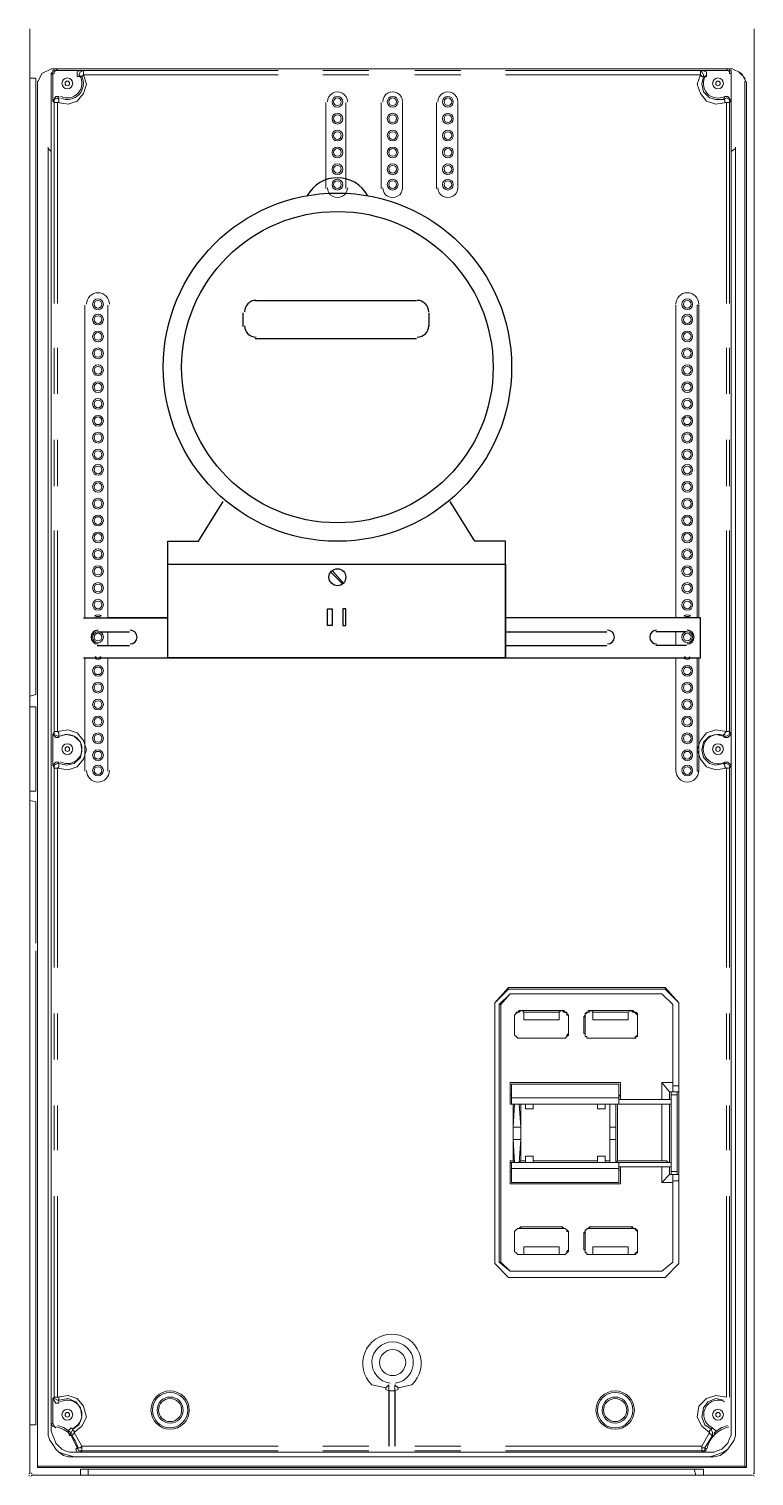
# Model space of a CAD drawing. Header units: millimetres. Extents: x -305 to 1353, y -289 to 1176.
# Drawn here: x -71.9 to -45.3, y 368.5 to 421.5 of the extents above; entities that cross this region are included whole.
import ezdxf

# ---------------------------------------------------------------- set-up
doc = ezdxf.new("R2010")
doc.units = ezdxf.units.MM
doc.header["$MEASUREMENT"] = 0
doc.layers.add('PDF_0', color=7, linetype='Continuous')

msp = doc.modelspace()

# ---------------------------------------------------------------- linework, layer by layer
at = {"layer": 'PDF_0', "lineweight": 18}
for points in [[(-71.834, 368.575), (-71.834, 421.475), (-71.834, 368.575)], [(-71.834, 421.475), (-71.834, 368.575)], [(-45.328, 368.575), (-45.328, 421.475), (-45.328, 368.575)], [(-45.328, 421.475), (-45.328, 368.575)], [(-71.834, 397.047), (-71.609, 397.103), (-71.609, 419.678), (-71.834, 419.678)], [(-46.17, 416.983), (-46.17, 419.847), (-46.17, 419.903), (-46.17, 419.959), (-46.226, 419.959), (-46.226, 420.015), (-46.283, 420.015), (-70.879, 420.015), (-70.935, 420.015), (-70.935, 419.959), (-70.992, 419.959), (-70.992, 419.903), (-71.048, 419.847), (-71.048, 416.983)], [(-70.767, 419.004), (-70.879, 419.004), (-70.992, 418.836), (-70.992, 419.79), (-70.992, 419.847), (-70.935, 419.847), (-70.935, 419.903), (-70.879, 419.959), (-70.823, 419.959), (-69.981, 419.959), (-70.093, 419.903), (-70.093, 419.734)], [(-46.226, 420.015), (-70.935, 420.015)], [(-71.553, 419.566), (-71.553, 368.856)], [(-71.553, 419.397), (-71.553, 368.8)], [(-71.553, 419.397), (-71.553, 419.397)], [(-45.665, 419.566), (-45.665, 368.856), (-45.609, 368.8), (-45.609, 419.397)], [(-60.996, 415.635), (-60.996, 418.78)], [(-60.266, 418.78), (-60.266, 415.635)], [(-58.974, 415.635), (-58.974, 418.78)], [(-58.188, 418.78), (-58.188, 415.635)], [(-56.952, 415.635), (-56.952, 418.78)], [(-56.166, 418.78), (-56.166, 415.635)], [(-71.16, 417.095), (-71.16, 417.151), (-71.16, 370.148), (-71.16, 369.979), (-71.104, 369.811), (-70.992, 369.642), (-70.879, 369.474), (-70.767, 369.361), (-70.599, 369.249), (-70.43, 369.193), (-70.205, 369.193), (-46.956, 369.193), (-46.788, 369.193), (-46.563, 369.249), (-46.395, 369.361), (-46.283, 369.474), (-46.17, 369.642), (-46.058, 369.811), (-46.002, 369.979), (-46.002, 370.148), (-46.002, 417.151), (-46.002, 417.095)], [(-71.048, 416.983), (-71.048, 416.983)], [(-69.812, 411.367), (-69.812, 411.367)], [(-68.97, 411.367), (-68.97, 411.367)], [(-48.192, 411.367), (-48.192, 411.367)], [(-47.406, 399.911), (-47.406, 411.367), (-47.349, 411.367), (-47.349, 399.911)], [(-47.406, 398.451), (-47.406, 394.295), (-47.349, 394.295), (-47.349, 398.451)], [(-71.834, 396.654), (-71.609, 396.654), (-71.609, 393.565), (-71.834, 393.565)], [(-70.767, 394.632), (-70.879, 394.632), (-70.992, 394.52), (-70.992, 395.643), (-70.879, 395.531), (-70.767, 395.531)], [(-71.834, 393.228), (-71.609, 393.172), (-71.609, 388.005)], [(-71.834, 370.372), (-71.609, 370.372), (-71.609, 387.725)], [(-54.313, 386.377), (-48.585, 386.377), (-48.585, 386.321), (-54.313, 386.321)], [(-48.585, 386.321), (-48.08, 385.815), (-48.585, 386.377)], [(-54.65, 385.759), (-54.257, 386.152), (-54.594, 385.759)], [(-54.594, 376.325), (-54.594, 385.759), (-54.65, 385.759), (-54.65, 376.325)], [(-54.257, 386.152), (-48.697, 386.152), (-54.257, 386.152)], [(-48.697, 386.152), (-48.304, 385.759), (-48.697, 386.152)], [(-48.304, 382.783), (-48.304, 385.759), (-48.304, 382.895), (-48.304, 382.839), (-48.304, 382.783), (-48.304, 382.727), (-48.304, 382.671), (-48.304, 382.614), (-48.304, 382.558), (-48.304, 382.614), (-48.304, 382.671), (-48.304, 382.727), (-48.304, 382.783), (-48.08, 382.783)], [(-48.136, 379.526), (-48.08, 379.526), (-48.08, 379.47), (-48.08, 379.413), (-48.08, 379.357), (-48.08, 379.301), (-48.08, 376.269), (-48.08, 385.815), (-48.08, 382.783), (-48.08, 382.727), (-48.08, 382.671), (-48.08, 382.614), (-48.08, 382.558), (-48.136, 382.558)], [(-52.46, 385.478), (-52.46, 385.198), (-53.751, 385.198), (-53.751, 385.478)], [(-52.123, 384.692), (-52.123, 385.31), (-52.123, 384.692)], [(-51.505, 385.31), (-51.505, 385.366), (-51.505, 385.422), (-51.449, 385.422), (-51.449, 385.478), (-51.393, 385.478), (-51.337, 385.478), (-51.337, 385.535), (-51.393, 385.535), (-51.393, 385.478), (-51.449, 385.478), (-51.505, 385.422), (-51.505, 385.366), (-51.561, 385.31), (-51.561, 384.692)], [(-51.505, 384.692), (-51.505, 385.31), (-51.561, 385.31)], [(-49.764, 384.524), (-49.82, 384.524), (-51.337, 384.524), (-49.764, 384.524), (-49.708, 384.524), (-49.652, 384.524), (-49.652, 384.58), (-49.596, 384.58), (-49.596, 384.636), (-49.596, 384.692), (-49.596, 385.31), (-49.596, 384.692), (-49.596, 384.636), (-49.652, 384.58), (-49.708, 384.524), (-49.764, 384.524), (-49.82, 384.524)], [(-49.933, 385.478), (-49.933, 385.198), (-51.224, 385.198), (-51.224, 385.478)], [(-49.82, 385.535), (-49.764, 385.478), (-49.708, 385.478), (-49.652, 385.422), (-49.596, 385.366), (-49.596, 385.31), (-49.596, 385.366), (-49.596, 385.422), (-49.652, 385.478), (-49.708, 385.478), (-49.764, 385.535)], [(-53.864, 384.524), (-52.347, 384.524), (-53.864, 384.524)], [(-54.257, 382.39), (-54.257, 382.895), (-50.214, 382.895), (-50.214, 382.39)], [(-50.27, 382.334), (-50.27, 382.839), (-54.201, 382.839), (-54.201, 382.334), (-54.201, 382.277), (-54.201, 382.221), (-54.201, 382.165), (-54.201, 382.109), (-54.257, 382.109), (-54.088, 382.109), (-53.92, 382.109), (-53.695, 382.109), (-53.414, 382.109), (-51.056, 382.109), (-50.775, 382.109), (-50.607, 382.109), (-50.382, 382.109), (-50.27, 382.109), (-50.27, 382.165), (-50.27, 382.221), (-50.27, 382.277), (-50.27, 382.334), (-54.201, 382.334)], [(-48.36, 382.109), (-50.27, 382.109), (-50.27, 382.277), (-50.214, 382.277), (-50.214, 382.39), (-50.27, 382.446), (-50.27, 382.502), (-50.27, 382.839), (-54.201, 382.839), (-54.201, 382.502), (-54.201, 382.446), (-54.257, 382.446), (-54.257, 382.39), (-54.257, 382.109), (-54.145, 382.109), (-54.088, 382.109), (-54.145, 381.267), (-54.145, 381.21), (-54.145, 381.154), (-54.145, 381.098), (-54.145, 381.042), (-54.145, 380.986), (-54.145, 380.93), (-54.145, 380.874), (-54.145, 380.817), (-54.088, 379.975), (-54.145, 380.031), (-54.145, 382.109)], [(-48.36, 382.558), (-48.136, 382.558), (-48.136, 382.446), (-48.36, 382.446), (-48.36, 382.558), (-48.416, 382.558), (-48.416, 382.277), (-48.36, 382.277), (-48.36, 382.109), (-48.416, 382.109), (-48.416, 379.975), (-48.36, 379.975), (-48.36, 379.807), (-50.27, 379.807), (-50.27, 379.975), (-48.36, 379.975)], [(-48.08, 382.558), (-48.304, 382.558), (-48.416, 382.558), (-48.697, 382.895), (-48.697, 382.277)], [(-48.697, 382.895), (-48.304, 382.895)], [(-53.695, 381.941), (-53.695, 382.109), (-53.864, 382.109), (-53.92, 382.109), (-53.864, 381.267), (-54.145, 381.267)], [(-53.864, 380.031), (-53.864, 382.109)], [(-53.695, 382.109), (-53.695, 381.941), (-53.414, 381.941), (-53.414, 382.109)], [(-53.414, 381.941), (-53.414, 382.109), (-51.056, 382.109)], [(-51.056, 381.941), (-51.056, 382.109), (-51.056, 381.941), (-50.775, 381.941)], [(-50.775, 381.941), (-50.775, 382.109), (-50.775, 381.941)], [(-50.607, 380.031), (-50.607, 382.109), (-50.775, 382.109)], [(-48.416, 382.109), (-48.473, 382.109), (-48.529, 382.109), (-48.585, 382.109), (-48.641, 382.109), (-48.697, 382.109), (-50.326, 382.109), (-50.382, 382.109), (-50.382, 381.267), (-50.607, 381.267)], [(-50.607, 380.817), (-50.607, 380.874), (-50.607, 380.93), (-50.607, 380.986), (-50.607, 381.042), (-50.607, 381.098), (-50.607, 381.154), (-50.607, 381.21), (-50.607, 381.267), (-50.607, 382.109)], [(-50.326, 382.109), (-50.326, 380.031)], [(-50.27, 382.277), (-48.36, 382.277)], [(-50.214, 382.277), (-48.697, 382.277), (-48.641, 382.277), (-48.585, 382.277), (-48.529, 382.277), (-48.473, 382.277), (-48.416, 382.277)], [(-48.697, 380.031), (-48.697, 382.109)], [(-48.416, 379.807), (-48.416, 379.526), (-48.36, 379.526), (-48.36, 379.638), (-48.36, 382.446)], [(-48.36, 379.638), (-48.136, 379.638), (-48.136, 382.446)], [(-53.864, 381.267), (-53.864, 381.21), (-53.864, 381.154), (-53.864, 381.098), (-53.864, 381.042), (-53.864, 380.986), (-53.864, 380.93), (-53.864, 380.874), (-53.864, 380.817)], [(-50.382, 381.267), (-50.382, 381.21), (-50.382, 381.154), (-50.382, 381.098), (-50.382, 381.042), (-50.382, 380.986), (-50.382, 380.93), (-50.382, 380.874), (-50.382, 380.817)], [(-54.145, 380.817), (-53.864, 380.817), (-53.92, 379.975), (-53.864, 380.031), (-53.695, 380.031), (-53.695, 379.975), (-53.695, 380.2), (-53.414, 380.2), (-53.414, 379.975), (-53.414, 380.031), (-51.056, 380.031), (-51.056, 379.975), (-51.056, 380.2), (-50.775, 380.2), (-50.775, 379.975), (-50.775, 380.031), (-50.607, 380.031), (-50.607, 379.975), (-50.607, 380.817), (-50.382, 380.817), (-50.382, 379.975), (-50.326, 380.031), (-48.697, 380.031), (-48.641, 380.031), (-48.585, 380.031), (-48.529, 380.031), (-48.473, 379.975), (-48.416, 379.975)], [(-54.201, 379.75), (-54.201, 379.245), (-54.201, 379.638), (-54.257, 379.638), (-54.257, 379.694), (-54.257, 380.031), (-54.257, 379.975)], [(-54.257, 380.031), (-54.145, 380.031)], [(-53.695, 380.031), (-53.695, 380.2)], [(-53.414, 380.2), (-53.414, 380.031)], [(-51.056, 380.031), (-51.056, 380.2)], [(-50.775, 380.2), (-50.775, 380.031)], [(-50.214, 379.694), (-50.214, 379.189), (-54.257, 379.189), (-54.257, 379.694)], [(-50.27, 379.75), (-50.27, 379.245), (-50.27, 379.638), (-50.27, 379.694), (-50.214, 379.694), (-50.214, 379.807)], [(-48.697, 379.245), (-48.697, 379.807)], [(-48.304, 379.245), (-48.697, 379.245), (-48.416, 379.526), (-48.304, 379.526), (-48.08, 379.526)], [(-48.136, 379.638), (-48.136, 379.526), (-48.36, 379.526)], [(-48.08, 379.301), (-48.304, 379.301), (-48.304, 379.357), (-48.304, 379.413), (-48.304, 379.47), (-48.304, 379.526), (-48.304, 379.47), (-48.304, 379.413), (-48.304, 379.357), (-48.304, 379.301), (-48.304, 379.245), (-48.304, 376.325), (-48.304, 379.301)], [(-50.27, 379.245), (-54.201, 379.245), (-50.27, 379.245)], [(-52.347, 377.56), (-52.291, 377.56), (-52.235, 377.56), (-52.179, 377.504), (-52.179, 377.448), (-52.123, 377.448), (-52.123, 377.392), (-52.123, 376.774), (-52.179, 376.718), (-52.179, 376.662), (-52.235, 376.606), (-52.291, 376.606), (-52.347, 376.606), (-52.404, 376.606), (-52.46, 376.606), (-53.751, 376.606), (-53.808, 376.606), (-53.864, 376.606), (-53.92, 376.606), (-53.976, 376.606), (-54.032, 376.662), (-54.088, 376.718), (-54.088, 376.774), (-54.088, 376.718), (-54.032, 376.662), (-53.976, 376.606), (-53.92, 376.606), (-53.864, 376.606), (-52.347, 376.606), (-52.291, 376.606), (-52.235, 376.606), (-52.179, 376.662), (-52.123, 376.718), (-52.123, 376.774), (-52.123, 377.392), (-52.123, 377.448), (-52.179, 377.504), (-52.235, 377.56), (-52.291, 377.56), (-52.347, 377.616), (-53.864, 377.616)], [(-54.088, 376.774), (-54.088, 377.392), (-54.088, 376.774)], [(-53.864, 377.56), (-52.347, 377.56), (-52.347, 377.616)], [(-51.561, 377.392), (-51.505, 377.448), (-51.505, 377.504), (-51.449, 377.504), (-51.449, 377.56), (-51.393, 377.56), (-51.337, 377.616)], [(-51.505, 377.392), (-51.505, 377.448), (-51.505, 377.504), (-51.449, 377.504), (-51.449, 377.56), (-51.393, 377.56), (-51.337, 377.56)], [(-49.82, 377.56), (-49.764, 377.56), (-49.708, 377.56), (-49.652, 377.504), (-49.596, 377.448), (-49.596, 377.392), (-49.596, 377.448), (-49.596, 377.504), (-49.652, 377.504), (-49.652, 377.56), (-49.708, 377.56), (-49.764, 377.56), (-49.764, 377.616)], [(-49.596, 377.392), (-49.596, 376.774), (-49.596, 377.392)], [(-53.751, 376.606), (-53.751, 376.886), (-52.46, 376.886), (-52.46, 376.606)], [(-51.505, 376.774), (-51.505, 376.718), (-51.505, 376.662), (-51.449, 376.662), (-51.449, 376.606), (-51.393, 376.606), (-51.337, 376.606), (-51.393, 376.606), (-51.449, 376.606), (-51.449, 376.662), (-51.505, 376.662), (-51.505, 376.718), (-51.505, 376.774), (-51.561, 376.774)], [(-51.224, 376.606), (-51.224, 376.886), (-49.933, 376.886), (-49.933, 376.606)], [(-54.313, 375.763), (-54.818, 376.269), (-54.313, 375.763)], [(-49.82, 376.606), (-49.933, 376.606), (-51.224, 376.606), (-51.28, 376.606), (-51.337, 376.606), (-49.764, 376.606)], [(-48.304, 376.325), (-48.697, 375.988), (-48.304, 376.325)], [(-48.08, 376.269), (-48.585, 375.763), (-48.08, 376.269)], [(-54.313, 375.763), (-48.585, 375.763), (-54.313, 375.763)], [(-54.257, 375.988), (-48.697, 375.988), (-54.257, 375.988)], [(-58.806, 371.72), (-59.311, 371.832)], [(-58.806, 371.72), (-58.806, 371.72)], [(-58.356, 371.72), (-57.851, 371.832)], [(-70.149, 369.474), (-70.093, 369.361), (-69.981, 369.361), (-70.205, 369.361), (-70.374, 369.361), (-70.542, 369.417), (-70.655, 369.474), (-70.767, 369.586), (-70.879, 369.698), (-70.935, 369.867), (-70.992, 369.979), (-71.048, 370.148), (-71.048, 370.372), (-70.992, 370.316), (-70.879, 370.26), (-70.935, 370.316), (-70.992, 370.428), (-70.992, 371.327), (-70.879, 371.158), (-70.767, 371.158)], [(-71.16, 370.148), (-71.16, 370.148)], [(-70.318, 370.26), (-70.43, 370.148), (-70.374, 369.979)], [(-46.17, 370.148), (-46.17, 369.979), (-46.226, 369.867), (-46.283, 369.698), (-46.395, 369.586), (-46.507, 369.474), (-46.676, 369.417), (-46.788, 369.361), (-46.956, 369.361), (-47.181, 369.361), (-47.125, 369.361), (-47.069, 369.474)], [(-45.665, 368.856), (-71.553, 368.856), (-71.553, 368.8), (-45.609, 368.8)], [(-70.205, 369.193), (-70.205, 369.193)], [(-46.956, 369.193), (-46.956, 369.193)], [(-45.384, 368.519), (-71.778, 368.519)], [(-47.181, 368.519), (-47.181, 368.744), (-47.518, 368.744), (-69.7, 368.744), (-69.981, 368.744), (-69.981, 368.519)]]:
    msp.add_lwpolyline(points, dxfattribs=at)
for points in [[(-71.834, 368.575), (-71.834, 421.475)], [(-71.553, 419.397), (-71.553, 419.51), (-71.497, 419.622), (-71.441, 419.734), (-71.385, 419.847), (-71.272, 419.903), (-71.16, 419.959), (-71.048, 420.015), (-70.935, 420.015), (-71.048, 420.015), (-71.16, 419.959), (-71.272, 419.903), (-71.385, 419.847), (-71.441, 419.734), (-71.497, 419.622), (-71.553, 419.51)], [(-46.226, 420.015), (-46.114, 420.015), (-46.002, 419.959), (-45.889, 419.903), (-45.833, 419.847), (-45.777, 419.79), (-45.665, 419.678), (-45.665, 419.622), (-45.609, 419.51), (-45.609, 419.397), (-45.609, 419.51), (-45.665, 419.622), (-45.721, 419.734), (-45.777, 419.847), (-45.889, 419.903), (-46.002, 419.959), (-46.114, 420.015)], [(-70.205, 369.193), (-46.956, 369.193), (-46.788, 369.249), (-46.619, 369.305), (-46.451, 369.361), (-46.283, 369.474), (-46.17, 369.642), (-46.058, 369.811), (-46.002, 369.979), (-46.002, 370.148), (-46.002, 417.095), (-46.17, 416.983), (-46.17, 370.148), (-46.17, 369.979), (-46.226, 369.867), (-46.283, 369.698), (-46.395, 369.586), (-46.507, 369.474), (-46.676, 369.417), (-46.788, 369.361), (-46.956, 369.361), (-70.205, 369.361), (-70.374, 369.361), (-70.542, 369.417), (-70.655, 369.474), (-70.767, 369.586), (-70.879, 369.698), (-70.935, 369.867), (-70.992, 369.979), (-71.048, 370.148), (-71.048, 416.983), (-71.16, 417.095), (-71.16, 370.148), (-71.16, 369.979), (-71.104, 369.811), (-70.992, 369.642), (-70.879, 369.474), (-70.767, 369.361), (-70.599, 369.305), (-70.374, 369.249)], [(-69.812, 411.367), (-69.812, 399.911)], [(-68.97, 399.911), (-68.97, 411.367)], [(-48.192, 411.367), (-48.192, 399.911)], [(-68.97, 398.9), (-68.97, 399.405)], [(-48.192, 399.405), (-48.192, 398.9)], [(-69.812, 398.451), (-69.812, 394.295)], [(-68.97, 394.295), (-68.97, 398.451)], [(-48.192, 394.295), (-48.192, 398.451)], [(-54.818, 376.269), (-54.818, 385.815), (-54.313, 386.377), (-54.313, 386.321), (-54.818, 385.815)], [(-53.864, 385.535), (-53.92, 385.478), (-53.976, 385.478), (-54.032, 385.422), (-54.088, 385.366), (-54.088, 385.31), (-54.088, 385.366), (-54.032, 385.422), (-54.032, 385.478), (-53.976, 385.478), (-53.92, 385.535)], [(-54.088, 384.692), (-54.088, 385.31), (-54.088, 384.692), (-54.088, 384.636), (-54.032, 384.58), (-53.976, 384.524), (-53.92, 384.524), (-53.864, 384.524), (-53.92, 384.524), (-53.976, 384.524), (-54.032, 384.58), (-54.088, 384.636)], [(-52.347, 385.535), (-53.864, 385.535), (-53.808, 385.535), (-53.751, 385.478), (-52.46, 385.478), (-52.404, 385.535)], [(-52.123, 385.31), (-52.123, 385.366), (-52.179, 385.366), (-52.179, 385.422), (-52.235, 385.478), (-52.291, 385.478), (-52.347, 385.535), (-52.291, 385.535), (-52.235, 385.478), (-52.179, 385.478), (-52.179, 385.422), (-52.123, 385.366)], [(-49.764, 385.535), (-51.337, 385.535), (-51.28, 385.535), (-51.224, 385.478), (-49.933, 385.478), (-49.82, 385.535)], [(-52.347, 384.524), (-52.291, 384.524), (-52.235, 384.524), (-52.179, 384.58), (-52.179, 384.636), (-52.123, 384.692), (-52.123, 384.636), (-52.179, 384.58), (-52.235, 384.524), (-52.291, 384.524)], [(-51.561, 384.692), (-51.505, 384.692), (-51.505, 384.636), (-51.505, 384.58), (-51.449, 384.58), (-51.449, 384.524), (-51.393, 384.524), (-51.337, 384.524), (-51.393, 384.524), (-51.449, 384.524), (-51.449, 384.58), (-51.505, 384.58), (-51.505, 384.636), (-51.505, 384.692)], [(-53.414, 379.975), (-53.695, 379.975), (-53.92, 379.975), (-54.088, 379.975), (-54.257, 379.975), (-54.201, 379.975), (-54.201, 379.919), (-54.201, 379.863), (-54.201, 379.807), (-54.201, 379.75), (-50.27, 379.75), (-50.27, 379.807), (-50.27, 379.863), (-50.27, 379.919), (-50.27, 379.975), (-50.382, 379.975), (-50.607, 379.975), (-50.775, 379.975), (-51.056, 379.975)], [(-53.864, 377.56), (-53.92, 377.56), (-53.976, 377.56), (-54.032, 377.504), (-54.088, 377.448), (-54.088, 377.392), (-54.088, 377.448), (-54.032, 377.504), (-53.976, 377.56), (-53.92, 377.56), (-53.864, 377.616)], [(-51.505, 376.774), (-51.505, 377.392), (-51.561, 377.392), (-51.561, 376.774)], [(-49.764, 377.616), (-51.337, 377.616), (-51.337, 377.56), (-49.82, 377.56)], [(-49.764, 376.606), (-49.82, 376.606), (-49.764, 376.606), (-49.708, 376.606), (-49.652, 376.662), (-49.596, 376.718), (-49.596, 376.774), (-49.596, 376.718), (-49.596, 376.662), (-49.652, 376.662), (-49.652, 376.606), (-49.708, 376.606)], [(-54.257, 375.988), (-54.594, 376.325), (-54.65, 376.325)], [(-58.806, 371.664), (-58.693, 371.608), (-58.469, 371.608), (-58.356, 371.664), (-58.356, 371.72), (-58.469, 371.832), (-58.469, 371.608), (-58.693, 371.608), (-58.693, 371.832), (-58.806, 371.72)], [(-71.778, 368.519), (-45.384, 368.519)], [(-45.384, 368.519), (-71.778, 368.519)], [(-69.981, 368.519), (-69.981, 368.744), (-69.7, 368.744), (-47.518, 368.744), (-47.181, 368.744), (-47.181, 368.519), (-47.181, 368.744), (-47.518, 368.744), (-69.7, 368.744), (-69.981, 368.744)]]:
    msp.add_lwpolyline(points, close=True, dxfattribs=at)
at = {"layer": 'PDF_0', "lineweight": 0}
for points in [[(-70.992, 419.79), (-71.048, 419.847)], [(-70.879, 420.015), (-70.823, 419.959)], [(-69.981, 419.734), (-69.925, 419.734), (-69.869, 419.79), (-69.756, 419.453), (-69.869, 419.117), (-70.093, 418.836), (-70.43, 418.723), (-70.823, 418.78), (-70.767, 418.78), (-70.767, 418.836), (-70.767, 418.892)], [(-62.737, 419.79), (-69.869, 419.79), (-69.869, 419.959), (-69.981, 419.903), (-70.037, 419.79), (-69.981, 419.734), (-70.093, 419.734)], [(-69.981, 419.959), (-69.869, 419.959), (-62.737, 419.959)], [(-61.108, 419.959), (-59.423, 419.959)], [(-59.423, 419.79), (-61.108, 419.79)], [(-57.739, 419.959), (-56.054, 419.959)], [(-56.054, 419.79), (-57.739, 419.79)], [(-54.425, 419.959), (-47.293, 419.959), (-47.237, 419.959)], [(-47.069, 419.734), (-47.181, 419.734), (-47.237, 419.453), (-47.181, 419.173), (-46.956, 418.948), (-46.732, 418.892), (-46.451, 418.892), (-46.395, 418.892), (-46.395, 418.836), (-46.395, 418.78), (-46.339, 418.78), (-46.732, 418.723), (-47.069, 418.836), (-47.293, 419.117), (-47.406, 419.453), (-47.293, 419.79), (-54.425, 419.79)], [(-46.339, 419.959), (-46.283, 420.015)], [(-46.17, 419.847), (-46.17, 419.79)], [(-70.935, 411.423), (-70.935, 418.78), (-70.992, 418.836)], [(-70.767, 419.004), (-70.767, 418.892), (-70.823, 418.948), (-70.935, 418.892), (-70.935, 418.78), (-70.823, 418.78), (-70.823, 411.423)], [(-46.339, 411.423), (-46.339, 418.78), (-46.226, 418.78), (-46.226, 418.892), (-46.339, 418.948), (-46.451, 418.892), (-46.395, 419.004)], [(-46.17, 418.836), (-46.226, 418.78), (-46.226, 411.423)], [(-70.935, 408.11), (-70.935, 409.794)], [(-70.823, 409.794), (-70.823, 408.11)], [(-46.339, 408.11), (-46.339, 409.794)], [(-46.226, 409.794), (-46.226, 408.11)], [(-70.935, 404.74), (-70.935, 406.425)], [(-70.823, 406.425), (-70.823, 404.74)], [(-46.339, 404.74), (-46.339, 406.425)], [(-46.226, 406.425), (-46.226, 404.74)], [(-70.992, 395.643), (-70.935, 395.755), (-70.935, 403.112)], [(-70.823, 403.112), (-70.823, 395.755), (-70.767, 395.699), (-70.767, 395.643), (-70.767, 395.587), (-70.823, 395.587), (-70.935, 395.643), (-70.935, 395.755), (-70.823, 395.755), (-70.43, 395.811), (-70.093, 395.699), (-69.869, 395.418), (-69.756, 395.081), (-69.869, 394.744), (-70.093, 394.464), (-70.43, 394.351), (-70.823, 394.407), (-70.767, 394.464), (-70.767, 394.52), (-70.767, 394.576), (-70.486, 394.52), (-70.205, 394.576), (-69.981, 394.8), (-69.925, 395.081), (-69.981, 395.362), (-70.205, 395.587), (-70.486, 395.643), (-70.767, 395.587), (-70.767, 395.531)], [(-46.339, 387.107), (-46.339, 394.407), (-46.226, 394.407), (-46.226, 394.52), (-46.339, 394.576), (-46.451, 394.576), (-46.395, 394.52), (-46.395, 394.464), (-46.339, 394.407), (-46.732, 394.351), (-47.069, 394.464), (-47.293, 394.744), (-47.406, 395.081), (-47.293, 395.418), (-47.069, 395.699), (-46.732, 395.811), (-46.339, 395.755), (-46.395, 395.699), (-46.395, 395.643), (-46.451, 395.643), (-46.451, 395.587), (-46.339, 395.587), (-46.226, 395.643), (-46.226, 395.755), (-46.339, 395.755), (-46.339, 403.112)], [(-46.226, 403.112), (-46.226, 395.755), (-46.17, 395.643)], [(-46.395, 395.531), (-46.451, 395.587), (-46.732, 395.643), (-46.956, 395.587), (-47.181, 395.362), (-47.237, 395.081), (-47.181, 394.8), (-46.956, 394.576), (-46.732, 394.52), (-46.451, 394.576), (-46.395, 394.632)], [(-70.935, 387.107), (-70.935, 394.407), (-70.992, 394.52)], [(-70.767, 394.632), (-70.767, 394.576), (-70.823, 394.576), (-70.935, 394.52), (-70.935, 394.407), (-70.823, 394.407), (-70.823, 387.107)], [(-46.17, 394.52), (-46.226, 394.407), (-46.226, 387.107)], [(-70.935, 383.738), (-70.935, 385.422)], [(-70.823, 385.422), (-70.823, 383.738)], [(-46.339, 383.738), (-46.339, 385.422)], [(-46.226, 385.422), (-46.226, 383.738)], [(-70.935, 380.424), (-70.935, 382.053)], [(-70.823, 382.053), (-70.823, 380.424)], [(-46.339, 380.424), (-46.339, 382.053)], [(-46.226, 382.053), (-46.226, 380.424)], [(-70.992, 371.327), (-70.935, 371.383), (-70.935, 378.74)], [(-70.823, 378.74), (-70.823, 371.383), (-70.935, 371.383), (-70.935, 371.327), (-70.823, 371.271), (-70.767, 371.271), (-70.767, 371.158)], [(-54.425, 369.586), (-47.237, 369.586), (-47.237, 369.417), (-47.125, 369.417), (-47.125, 369.53), (-47.181, 369.53), (-47.237, 369.53), (-47.237, 369.586), (-46.956, 370.091), (-46.956, 370.148), (-46.9, 370.204), (-46.844, 370.091), (-46.844, 369.979), (-46.9, 369.979), (-46.9, 370.035), (-46.956, 370.035), (-46.956, 370.091), (-47.237, 370.316), (-47.406, 370.653), (-47.349, 371.046), (-47.069, 371.327), (-46.732, 371.439), (-46.339, 371.383), (-46.339, 378.74)], [(-46.226, 378.74), (-46.226, 371.383)], [(-70.318, 370.26), (-70.262, 370.204), (-70.037, 370.372), (-69.925, 370.653), (-69.981, 370.99), (-70.149, 371.214), (-70.43, 371.327), (-70.767, 371.271), (-70.767, 371.327), (-70.767, 371.383), (-70.823, 371.383), (-70.43, 371.439), (-70.093, 371.327), (-69.869, 371.046), (-69.756, 370.653), (-69.925, 370.316), (-70.205, 370.091), (-70.205, 370.148), (-70.262, 370.148), (-70.262, 370.204), (-70.318, 370.091), (-70.318, 369.979), (-70.262, 369.979), (-70.262, 370.035), (-70.205, 370.035), (-70.205, 370.091), (-69.925, 369.586), (-62.737, 369.586)], [(-46.451, 371.271), (-46.732, 371.327), (-47.013, 371.214), (-47.181, 370.99), (-47.237, 370.653), (-47.125, 370.372), (-46.9, 370.204), (-46.844, 370.26)], [(-71.048, 370.372), (-70.992, 370.428)], [(-71.048, 370.148), (-71.048, 370.148)], [(-70.879, 370.26), (-70.879, 370.26)], [(-70.149, 369.474), (-70.093, 369.53), (-70.037, 369.417), (-69.925, 369.417), (-69.925, 369.586), (-69.981, 369.53), (-70.037, 369.53), (-70.093, 369.53), (-70.318, 369.979), (-70.374, 369.979)], [(-46.788, 369.979), (-46.844, 369.979), (-47.125, 369.53), (-47.069, 369.474)], [(-70.205, 369.361), (-70.205, 369.361)], [(-69.981, 369.361), (-69.925, 369.417), (-62.737, 369.417)], [(-61.108, 369.586), (-59.423, 369.586)], [(-59.423, 369.417), (-61.108, 369.417)], [(-57.739, 369.586), (-56.054, 369.586)], [(-56.054, 369.417), (-57.739, 369.417)], [(-54.425, 369.417), (-47.237, 369.417), (-47.181, 369.361)], [(-46.956, 369.361), (-46.956, 369.361)], [(-69.7, 368.744), (-69.7, 368.519)], [(-47.462, 368.519), (-47.518, 368.744)]]:
    msp.add_lwpolyline(points, dxfattribs=at)
for points in [[(-47.293, 419.959), (-47.293, 419.79), (-47.237, 419.734), (-47.181, 419.734), (-47.181, 419.79), (-47.237, 419.903)], [(-69.7, 368.519), (-69.7, 368.744)], [(-47.518, 368.744), (-47.462, 368.519)]]:
    msp.add_lwpolyline(points, close=True, dxfattribs=at)
at = {"layer": 'PDF_0', "lineweight": 18}
for points in [[(-47.069, 419.734), (-47.069, 419.903), (-47.237, 419.959), (-46.339, 419.959), (-46.283, 419.959), (-46.226, 419.903), (-46.226, 419.847), (-46.17, 419.847), (-46.17, 419.79), (-46.17, 418.836), (-46.283, 419.004), (-46.395, 419.004, -0.775511), (-47.095, 419.772)], [(-46.395, 395.531), (-46.283, 395.531), (-46.17, 395.643), (-46.17, 394.52), (-46.283, 394.632), (-46.395, 394.632, -1.671606), (-46.395, 395.579)], [(-46.395, 371.207, 1.055362), (-46.844, 370.26), (-46.732, 370.148), (-46.788, 369.979)]]:
    msp.add_lwpolyline(points, format="xyb", dxfattribs=at)
for points in [[(-68.914, 411.395, 0.999967), (-69.756, 411.395, -0.999967)], [(-47.349, 411.395, 0.999967), (-48.192, 411.395, -0.999967)], [(-69.756, 394.323, 0.999977), (-68.914, 394.323, -0.999977)], [(-48.192, 394.323, 0.999977), (-47.349, 394.323, -0.999977)]]:
    msp.add_lwpolyline(points, format="xyb", close=True, dxfattribs=at)
at = {"layer": 'PDF_0', "lineweight": 25}
for points in [[(-63.579, 411.535), (-57.682, 411.535)], [(-64.028, 410.581), (-64.028, 411.086)], [(-57.233, 411.086), (-57.233, 410.581)], [(-57.682, 410.131), (-63.579, 410.131)], [(-66.78, 398.451), (-66.78, 402.719), (-65.657, 402.719), (-64.758, 404.179)], [(-54.425, 398.451), (-54.425, 402.719), (-55.548, 402.719), (-56.447, 404.179)], [(-60.771, 401.652), (-60.378, 401.202)], [(-60.827, 401.596), (-60.378, 401.146)], [(-69.869, 398.451), (-47.293, 398.451), (-47.293, 399.911), (-54.425, 399.911)], [(-69.869, 399.911), (-66.78, 399.911), (-68.97, 399.911)], [(-69.363, 399.405), (-68.184, 399.405)], [(-54.425, 399.405), (-50.719, 399.405)], [(-47.799, 399.405), (-48.922, 399.405)], [(-69.363, 398.9), (-68.184, 398.9)], [(-54.425, 398.9), (-50.719, 398.9)], [(-47.799, 398.9), (-48.922, 398.9)], [(-58.693, 371.608), (-58.693, 369.586)], [(-58.469, 371.608), (-58.469, 369.586)]]:
    msp.add_lwpolyline(points, dxfattribs=at)
for points in [[(-66.78, 401.876), (-54.425, 401.876), (-54.425, 398.451), (-66.78, 398.451)], [(-60.94, 400.248), (-60.771, 400.248), (-60.771, 399.63), (-60.94, 399.63)], [(-60.266, 400.248), (-60.378, 400.248), (-60.378, 399.63), (-60.266, 399.63)]]:
    msp.add_lwpolyline(points, close=True, dxfattribs=at)
for points in [[(-69.335, 399.462, 0.414167), (-69.588, 399.209, 0.414167), (-69.335, 398.956)], [(-68.156, 398.956, 0.414167), (-67.903, 399.209, 0.414167), (-68.156, 399.462)], [(-50.691, 398.956, 0.414167), (-50.438, 399.209, 0.414167), (-50.691, 399.462)], [(-48.894, 399.462, 0.414167), (-49.147, 399.209, 0.414167), (-48.894, 398.956)], [(-47.771, 398.956, 0.414167), (-47.518, 399.209, 0.414167), (-47.771, 399.462)]]:
    msp.add_lwpolyline(points, format="xyb", dxfattribs=at)
at = {"layer": 'PDF_0', "lineweight": 18}
for centre, radius in [((-70.458, 419.482), 0.197), ((-46.648, 419.482), 0.197), ((-70.458, 419.482), 0.0843), ((-46.647, 419.482), 0.0843), ((-60.575, 418.808), 0.197), ((-60.575, 418.808), 0.14), ((-58.553, 418.808), 0.197), ((-58.553, 418.808), 0.14), ((-56.531, 418.808), 0.197), ((-56.531, 418.808), 0.14), ((-60.575, 418.19), 0.197), ((-60.575, 418.19), 0.14), ((-58.553, 418.19), 0.197), ((-58.553, 418.19), 0.14), ((-56.531, 418.19), 0.197), ((-56.531, 418.19), 0.14), ((-60.575, 417.572), 0.197), ((-60.575, 417.572), 0.14), ((-58.553, 417.572), 0.197), ((-58.553, 417.572), 0.14), ((-56.531, 417.572), 0.197), ((-56.531, 417.572), 0.14), ((-60.575, 416.954), 0.197), ((-60.575, 416.955), 0.14), ((-58.553, 416.954), 0.197), ((-58.553, 416.955), 0.14), ((-56.531, 416.954), 0.197), ((-56.531, 416.955), 0.14), ((-60.575, 416.337), 0.197), ((-60.575, 416.337), 0.14), ((-58.553, 416.337), 0.197), ((-58.553, 416.337), 0.14), ((-56.531, 416.337), 0.197), ((-56.531, 416.337), 0.14), ((-60.575, 415.775), 0.197), ((-58.553, 415.775), 0.197), ((-56.531, 415.775), 0.197), ((-60.575, 415.775), 0.14), ((-58.553, 415.775), 0.14), ((-56.531, 415.775), 0.14), ((-69.335, 411.395), 0.197), ((-69.335, 411.395), 0.14), ((-47.771, 411.395), 0.197), ((-47.771, 411.395), 0.14), ((-69.335, 410.833), 0.197), ((-69.335, 410.833), 0.14), ((-47.771, 410.833), 0.197), ((-47.771, 410.833), 0.14), ((-69.335, 410.216), 0.197), ((-69.335, 410.216), 0.14), ((-47.771, 410.216), 0.197), ((-47.771, 410.216), 0.14), ((-69.335, 409.598), 0.197), ((-69.335, 409.598), 0.14), ((-47.771, 409.598), 0.197), ((-47.771, 409.598), 0.14), ((-69.335, 408.98), 0.197), ((-69.335, 408.98), 0.14), ((-47.771, 408.98), 0.197), ((-47.771, 408.98), 0.14), ((-69.335, 408.362), 0.197), ((-47.771, 408.362), 0.197), ((-69.335, 408.362), 0.14), ((-47.771, 408.362), 0.14), ((-69.335, 407.745), 0.197), ((-69.335, 407.745), 0.14), ((-47.771, 407.745), 0.197), ((-47.771, 407.745), 0.14), ((-69.335, 407.127), 0.197), ((-69.335, 407.127), 0.14), ((-47.771, 407.127), 0.197), ((-47.771, 407.127), 0.14), ((-69.335, 406.509), 0.197), ((-69.335, 406.509), 0.14), ((-47.771, 406.509), 0.197), ((-47.771, 406.509), 0.14), ((-69.335, 405.892), 0.197), ((-69.335, 405.892), 0.14), ((-47.771, 405.892), 0.197), ((-47.771, 405.892), 0.14), ((-69.335, 405.33), 0.197), ((-69.335, 405.33), 0.14), ((-47.771, 405.33), 0.197), ((-47.771, 405.33), 0.14), ((-69.335, 404.712), 0.197), ((-69.335, 404.712), 0.14), ((-47.771, 404.712), 0.197), ((-47.771, 404.712), 0.14), ((-69.335, 404.095), 0.197), ((-47.771, 404.095), 0.197), ((-69.335, 404.095), 0.14), ((-47.771, 404.095), 0.14), ((-69.335, 403.477), 0.197), ((-69.335, 403.477), 0.14), ((-47.771, 403.477), 0.197), ((-47.771, 403.477), 0.14), ((-69.335, 402.859), 0.197), ((-69.335, 402.859), 0.14), ((-47.771, 402.859), 0.197), ((-47.771, 402.859), 0.14), ((-69.335, 402.241), 0.197), ((-69.335, 402.241), 0.14), ((-47.771, 402.241), 0.197), ((-47.771, 402.241), 0.14), ((-69.335, 401.624), 0.197), ((-69.335, 401.624), 0.14), ((-47.771, 401.624), 0.197), ((-47.771, 401.624), 0.14), ((-69.335, 401.006), 0.197), ((-69.335, 401.006), 0.14), ((-47.771, 401.006), 0.197), ((-47.771, 401.006), 0.14), ((-69.335, 400.388), 0.197), ((-47.771, 400.388), 0.197), ((-69.335, 400.388), 0.14), ((-47.771, 400.388), 0.14), ((-69.335, 399.209), 0.197), ((-69.335, 399.209), 0.14), ((-47.771, 399.209), 0.197), ((-47.771, 399.209), 0.14), ((-69.335, 397.973), 0.197), ((-69.335, 397.973), 0.14), ((-47.771, 397.973), 0.197), ((-47.771, 397.973), 0.14), ((-69.335, 397.356), 0.197), ((-69.335, 397.356), 0.14), ((-47.771, 397.356), 0.197), ((-47.771, 397.356), 0.14), ((-69.335, 396.738), 0.197), ((-69.335, 396.738), 0.14), ((-47.771, 396.738), 0.197), ((-47.771, 396.738), 0.14), ((-69.335, 396.12), 0.197), ((-69.335, 396.12), 0.14), ((-47.771, 396.12), 0.197), ((-47.771, 396.12), 0.14), ((-70.458, 395.109), 0.197), ((-69.335, 395.502), 0.197), ((-69.335, 395.502), 0.14), ((-47.771, 395.502), 0.197), ((-47.771, 395.502), 0.14), ((-46.648, 395.109), 0.197), ((-70.458, 395.109), 0.0843), ((-69.335, 394.885), 0.197), ((-69.335, 394.885), 0.14), ((-47.771, 394.885), 0.197), ((-47.771, 394.885), 0.14), ((-46.647, 395.109), 0.0843), ((-69.335, 394.323), 0.197), ((-69.335, 394.323), 0.14), ((-47.771, 394.323), 0.197), ((-47.771, 394.323), 0.14), ((-58.553, 372.646), 0.477), ((-58.553, 372.646), 0.477), ((-66.696, 370.906), 0.702), ((-66.696, 370.906), 0.646), ((-50.41, 370.906), 0.702), ((-50.41, 370.906), 0.646), ((-70.458, 370.737), 0.197), ((-66.696, 370.906), 0.477), ((-66.696, 370.906), 0.421), ((-50.41, 370.906), 0.477), ((-50.41, 370.906), 0.421), ((-46.648, 370.737), 0.197), ((-70.458, 370.737), 0.0843), ((-46.647, 370.737), 0.0843)]:
    msp.add_circle(centre, radius, dxfattribs=at)
at = {"layer": 'PDF_0', "lineweight": 25}
for centre, radius in [((-60.574, 409.092), 6.374), ((-60.575, 409.092), 5.7), ((-60.575, 401.399), 0.309)]:
    msp.add_circle(centre, radius, dxfattribs=at)
at = {"layer": 'PDF_0', "lineweight": 18}
for centre, radius, start, end in [((-70.458, 419.482), 0.534, 241.7721, 32.9433), ((-70.458, 419.482), 0.59, 246.0948, 27.9838), ((-60.574, 418.808), 0.365, 359.9996, 180.0017), ((-58.553, 418.808), 0.365, 359.9996, 180.0017), ((-56.531, 418.808), 0.365, 359.9996, 180.0017), ((-60.575, 415.663), 0.365, 179.9983, 0.0017), ((-58.553, 415.663), 0.365, 179.9983, 0.0017), ((-56.531, 415.663), 0.365, 179.9983, 0.0017), ((-69.335, 399.827), 0.197, 49.2012, 130.7988), ((-69.335, 399.827), 0.14, 56.2723, 123.7277), ((-47.771, 399.827), 0.197, 49.2012, 130.7988), ((-47.771, 399.827), 0.14, 56.2723, 123.7277), ((-69.335, 398.591), 0.197, 219.8792, 320.1169), ((-69.335, 398.591), 0.14, 224.7741, 315.2314), ((-47.771, 398.591), 0.197, 219.8792, 320.1169), ((-47.771, 398.591), 0.14, 224.7741, 315.2314), ((-70.458, 395.109), 0.533, 241.7692, 118.2308), ((-58.553, 372.646), 0.758, 277.0895, 262.9084), ((-70.458, 370.737), 0.534, 292.0744, 118.2289), ((-71.076, 369.277), 1.039, 12.3944, 77.6178), ((-71.076, 369.277), 1.095, 45.1249, 75.8326), ((-46.03, 369.277), 1.039, 102.3922, 167.6078), ((-46.03, 369.277), 1.095, 104.1704, 134.8873), ((-71.862, 368.603), 0.0281, 270.0209, 359.9791), ((-71.862, 368.491), 0.0281, 0.0209, 89.9791), ((-71.75, 368.603), 0.0281, 180.0209, 269.9791), ((-71.75, 368.491), 0.0281, 90.0209, 179.9791), ((-45.356, 368.603), 0.0281, 270.0209, 359.9791), ((-45.356, 368.491), 0.0281, 0.0209, 89.9791)]:
    msp.add_arc(centre, radius, start, end, dxfattribs=at)
at = {"layer": 'PDF_0', "lineweight": 25}
for centre, radius, start, end in [((-60.574, 414.764), 1.263, 28.601, 151.2064), ((-63.551, 411.114), 0.421, 90.0013, 179.9987), ((-57.654, 411.114), 0.421, 0.0024, 90.0052), ((-63.551, 410.609), 0.421, 180.0013, 269.9987), ((-57.654, 410.609), 0.421, 270.0013, 359.9987)]:
    msp.add_arc(centre, radius, start, end, dxfattribs=at)
at = {"layer": 'PDF_0', "lineweight": 0}
msp.add_arc((-58.581, 372.615), 1.07, 313.0029, 226.9971, dxfattribs=at)

doc.saveas('drawing.dxf')
